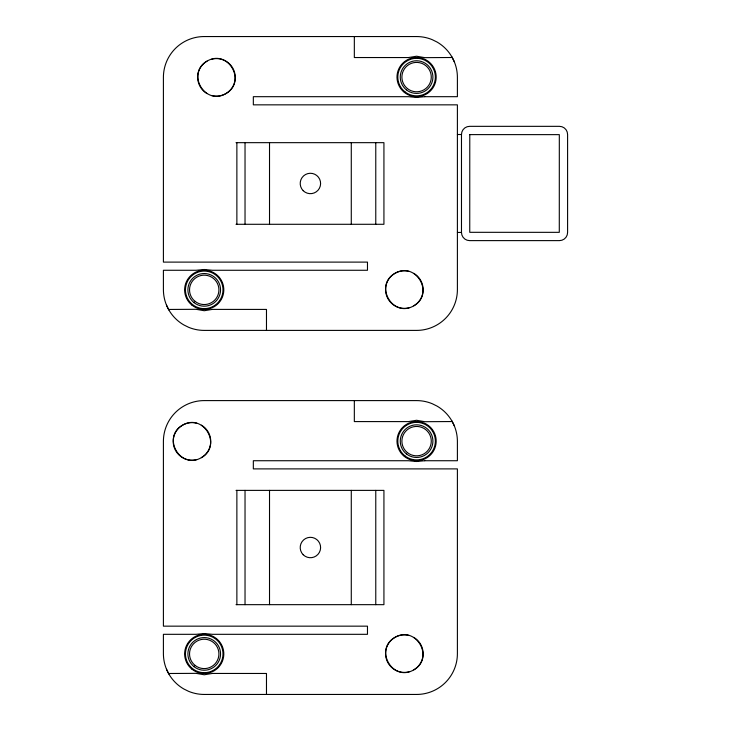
<?xml version="1.0" encoding="UTF-8"?>
<svg xmlns="http://www.w3.org/2000/svg" width="731" height="731" viewBox="0 0 731 731"><rect width="100%" height="100%" fill="white"/><g stroke="black" fill="none" stroke-linecap="round" stroke-linejoin="round"><path stroke-width="1.1" d="M207.083 61.102C185.848 73.073 204.872 106.022 225.852 93.623C247.087 81.653 228.063 48.703 207.083 61.102A18.778 18.778 0 0 0 207.083 93.623M201.363 457.67C222.599 445.7 203.574 412.75 182.595 425.15C161.359 437.129 180.383 470.07 201.363 457.67A18.778 18.778 0 0 0 201.363 425.15M413.728 305.85C434.963 293.871 415.939 260.93 394.95 273.33C373.724 285.3 392.739 318.25 413.728 305.85A18.778 18.778 0 0 0 413.728 273.33M413.728 669.898C434.963 657.927 415.939 624.978 394.95 637.377C373.724 649.347 392.739 682.297 413.728 669.898A18.778 18.778 0 0 0 413.728 637.377M452.197 57.502L424.748 57.648L416.588 56.223L408.419 57.557L354.334 57.539L354.334 36.55M168.605 309.451L196.063 309.304L204.223 310.721L212.383 309.396L266.477 309.423L266.477 330.403M452.197 421.549L424.748 421.696L416.588 420.279L408.419 421.604L354.334 421.586L354.334 400.597M168.605 673.498L196.063 673.352L204.223 674.777L212.383 673.443L266.477 673.47L266.477 694.45M457.396 134.504L461.48 134.504A8.16 8.16 0 0 1 469.64 126.335L559.425 126.335A8.16 8.16 0 0 1 567.594 134.504L567.594 232.449A8.16 8.16 0 0 1 559.425 240.618L469.64 240.618A8.16 8.16 0 0 1 461.48 232.449L461.48 134.504M236.031 142.664L383.93 142.664L383.93 224.289L236.031 224.289M457.396 232.449L461.48 232.449M236.031 490.382L383.93 490.382L383.93 604.665L236.031 604.665M451.932 56.954L454.289 61.742M451.932 421.001L454.289 425.789M166.513 305.211L168.879 309.999M166.513 669.258L168.879 674.046M375.771 142.664L375.771 224.289M375.771 490.382L375.771 604.665M351.282 142.664L351.282 224.289M351.282 490.382L351.282 604.665M269.52 142.664L269.52 224.289M269.52 490.382L269.52 604.665M245.031 142.664L245.031 224.289M245.031 490.382L245.031 604.665M236.871 142.664L236.871 224.289M236.871 490.382L236.871 604.665M409.196 307.724A18.778 18.778 0 0 1 385.566 289.586A18.778 18.778 0 0 1 409.196 271.457M211.606 59.229A18.778 18.778 0 0 1 235.236 77.367A18.778 18.778 0 0 1 211.606 95.496M409.196 671.771A18.778 18.778 0 0 1 385.566 653.633A18.778 18.778 0 0 1 409.196 635.504M196.84 459.543A18.778 18.778 0 0 1 173.201 441.414A18.778 18.778 0 0 1 196.84 423.276M469.777 134.614L469.75 232.312L559.288 232.339L559.316 134.641L469.777 134.614M424.748 96.684L416.588 97.451L408.419 96.684L253.337 96.684L253.337 104.844L457.396 104.844L457.396 289.586A40.817 40.817 0 0 1 416.588 330.403L204.223 330.403A40.817 40.817 0 0 1 188.607 327.296L183.819 324.93A40.817 40.817 0 0 1 163.406 289.586L163.406 270.269L196.063 270.269L204.223 269.492L212.383 270.269L367.474 270.269L367.474 262.109L163.406 262.109L163.406 77.367A40.817 40.817 0 0 1 204.223 36.55L416.588 36.55A40.817 40.817 0 0 1 432.204 39.657L436.992 42.014A40.817 40.817 0 0 1 457.396 77.367L457.396 96.684L424.748 96.684M424.748 460.731L416.588 461.508L408.419 460.731L253.337 460.731L253.337 468.891L457.396 468.891L457.396 653.633A40.817 40.817 0 0 1 416.588 694.45L204.223 694.45A40.817 40.817 0 0 1 188.607 691.343L183.819 688.986A40.817 40.817 0 0 1 163.406 653.633L163.406 634.316L196.063 634.316L204.223 633.549L212.383 634.316L367.474 634.316L367.474 626.156L163.406 626.156L163.406 441.414A40.817 40.817 0 0 1 204.223 400.597L416.588 400.597A40.817 40.817 0 0 1 432.204 403.704L436.992 406.07A40.817 40.817 0 0 1 457.396 441.414L457.396 460.731L424.748 460.731M192.006 305.174A19.591 19.591 0 0 0 223.595 292.784A19.591 19.591 0 0 0 197.068 271.621A19.591 19.591 0 0 0 192.006 305.174M192.518 304.535A18.778 18.778 0 0 0 222.791 292.656A18.778 18.778 0 0 0 197.361 272.38A18.778 18.778 0 0 0 192.518 304.535M194.044 302.625A16.329 16.329 0 0 0 220.369 292.29A16.329 16.329 0 0 0 198.256 274.664A16.329 16.329 0 0 0 194.044 302.625M195.058 301.346A14.693 14.693 0 0 0 218.752 292.053A14.693 14.693 0 0 0 198.85 276.181A14.693 14.693 0 0 0 195.058 301.346M404.883 91.768A18.778 18.778 0 0 0 435.146 79.889A18.778 18.778 0 0 0 409.725 59.613A18.778 18.778 0 0 0 404.883 91.768M406.409 89.858A16.329 16.329 0 0 0 432.725 79.524A16.329 16.329 0 0 0 410.621 61.897A16.329 16.329 0 0 0 406.409 89.858M404.371 92.408A19.591 19.591 0 0 0 435.959 80.008A19.591 19.591 0 0 0 409.424 58.855A19.591 19.591 0 0 0 404.371 92.408M407.423 88.579A14.693 14.693 0 0 0 431.116 79.277A14.693 14.693 0 0 0 411.215 63.414A14.693 14.693 0 0 0 407.423 88.579M303.191 190.69A10.207 10.207 0 0 0 320.26 186.113A10.207 10.207 0 0 0 307.76 173.622A10.207 10.207 0 0 0 303.191 190.69M192.006 669.221A19.591 19.591 0 0 0 223.595 656.831A19.591 19.591 0 0 0 197.068 635.678A19.591 19.591 0 0 0 192.006 669.221M192.518 668.591A18.778 18.778 0 0 0 222.791 656.703A18.778 18.778 0 0 0 197.361 636.436A18.778 18.778 0 0 0 192.518 668.591M194.044 666.672A16.329 16.329 0 0 0 220.369 656.347A16.329 16.329 0 0 0 198.256 638.711A16.329 16.329 0 0 0 194.044 666.672M195.058 665.393A14.693 14.693 0 0 0 218.752 656.1A14.693 14.693 0 0 0 198.85 640.228A14.693 14.693 0 0 0 195.058 665.393M404.883 455.815A18.778 18.778 0 0 0 435.146 443.936A18.778 18.778 0 0 0 409.725 423.66A18.778 18.778 0 0 0 404.883 455.815M406.409 453.905A16.329 16.329 0 0 0 432.725 443.571A16.329 16.329 0 0 0 410.621 425.945A16.329 16.329 0 0 0 406.409 453.905M404.371 456.455A19.591 19.591 0 0 0 435.959 444.055A19.591 19.591 0 0 0 409.424 422.902A19.591 19.591 0 0 0 404.371 456.455M407.423 452.626A14.693 14.693 0 0 0 431.116 443.333A14.693 14.693 0 0 0 411.215 427.461A14.693 14.693 0 0 0 407.423 452.626M303.191 554.738A10.207 10.207 0 0 0 320.26 550.169A10.207 10.207 0 0 0 307.76 537.669A10.207 10.207 0 0 0 303.191 554.738"/></g></svg>
